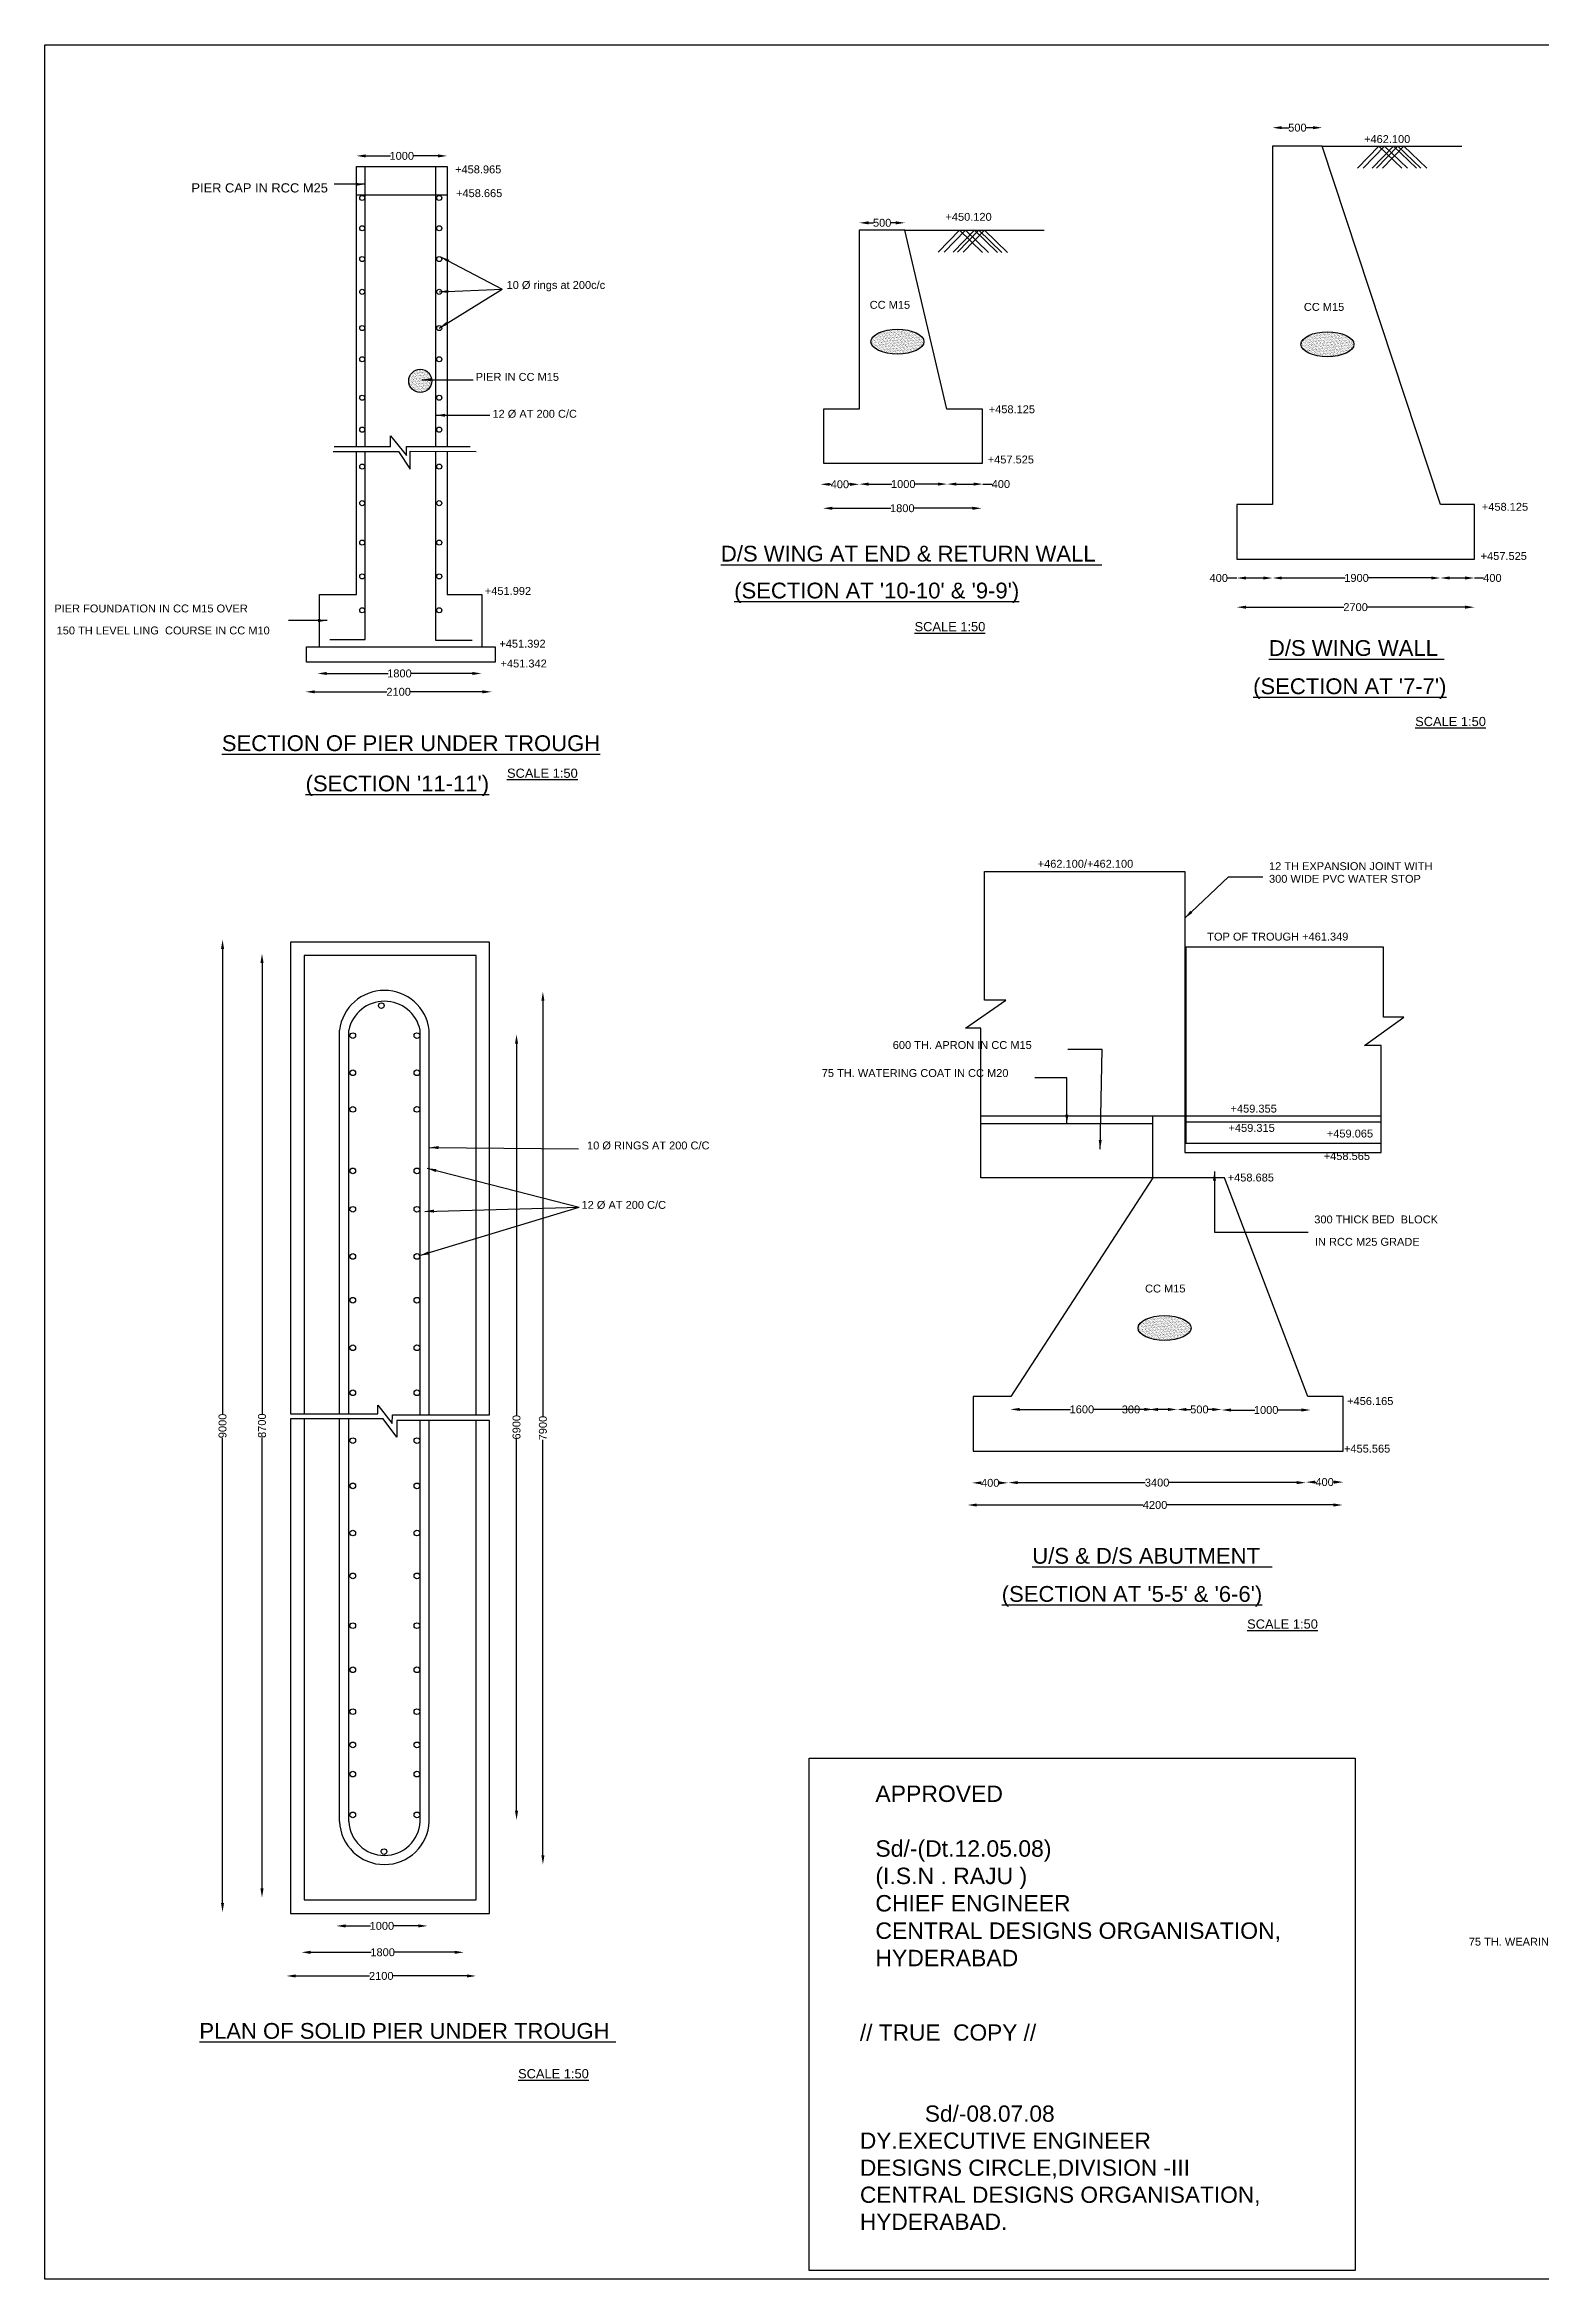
# Model space of a CAD drawing. Header units: millimetres. Extents: x 2557013 to 2676467, y 44333627 to 44418653.
# Drawn here: x 2557013 to 2613890, y 44333627 to 44418653 of the extents above; entities that cross this region are included whole.
import ezdxf

# ---------------------------------------------------------------- set-up
doc = ezdxf.new("R2010")
doc.units = ezdxf.units.MM
doc.header["$MEASUREMENT"] = 0
for name, color, linetype in [('DIMENSION', 7, 'Continuous'), ('DRAWING', 2, 'Continuous'), ('TEXT', 7, 'Continuous')]:
    doc.layers.add(name, color=color, linetype=linetype)
doc.styles.get("Standard").update_dxf_attribs({"font": 'arial.ttf', "height": 300})
doc.dimstyles.get("Standard").update_dxf_attribs({"dimtxt": 300, "dimasz": 350, "dimexe": 0.18, "dimexo": 0.0625, "dimgap": 0.09, "dimtad": 0, "dimdec": 0, "dimzin": 0, "dimdsep": 46, "dimtxsty": 'Standard', "dimcen": 0.09, "dimse1": 1, "dimse2": 1, "dimadec": 0, "dimazin": 0, "dimtfac": 1, "dimtdec": 0, "dimtofl": 0, "dimtmove": 0, "dimatfit": 3, "dimfxl": 1, "dimtolj": 1, "dimtzin": 0, "dimarcsym": 0})
pattern_1 = [(37.5, (0, 0), (-2.51973432, 77.07295076), [0, -60.8, 0, -68, 0, -65]), (7.5, (0, 0), (70.7910682, 112.8858426), [0, -32.8, 0, -54.8, 0, -21]), (327.5, (-49.2, 0), (124.56567447, 0.22636214), [0, -20, 0, -72, 0, -94]), (317.5, (-49.2, 0), (120.24506418, 35.1070226), [0, -10, 0, -47.2, 0, -54])]

# ---------------------------------------------------------------- blocks, each defined once
blk = doc.blocks.new('*D53')
at = {"layer": 'Defpoints', "color": 0, "transparency": 16777216}
for p in [(2572316, 44414421), (2568868, 44414022), (2572316, 44414022)]:
    blk.add_point(p, dxfattribs=at)
at = {"layer": 'TEXT', "color": 0, "lineweight": -2, "transparency": 16777216}
for p, q in [((2569218, 44414421), (2570158, 44414421)), ((2571966, 44414421), (2571025, 44414421))]:
    blk.add_line(p, q, dxfattribs=at)
at = {"layer": 'TEXT', "color": 0, "transparency": 16777216}
for points in [[(2569218, 44414479), (2569218, 44414363), (2568868, 44414421)], [(2571966, 44414479), (2571966, 44414363), (2572316, 44414421)]]:
    blk.add_solid(points, dxfattribs=at)
at = {"layer": 'TEXT', "color": 0, "transparency": 16777216, "insert": (2570592, 44414421), "char_height": 300, "attachment_point": 5}
blk.add_mtext('\\A1;1000', dxfattribs=at)
blk = doc.blocks.new('*D54')
at = {"layer": 'Defpoints', "color": 0, "transparency": 16777216}
for p in [(2567385, 44394753), (2573623, 44394753), (2573623, 44394728)]:
    blk.add_point(p, dxfattribs=at)
at = {"layer": 'TEXT', "color": 0, "lineweight": -2, "transparency": 16777216}
for p, q in [((2567735, 44394728), (2570070, 44394728)), ((2573273, 44394728), (2570937, 44394728))]:
    blk.add_line(p, q, dxfattribs=at)
at = {"layer": 'TEXT', "color": 0, "transparency": 16777216}
for points in [[(2567735, 44394786), (2567735, 44394670), (2567385, 44394728)], [(2573273, 44394786), (2573273, 44394670), (2573623, 44394728)]]:
    blk.add_solid(points, dxfattribs=at)
at = {"layer": 'TEXT', "color": 0, "transparency": 16777216, "insert": (2570504, 44394728), "char_height": 300, "attachment_point": 5}
blk.add_mtext('\\A1;1800', dxfattribs=at)
blk = doc.blocks.new('*D55')
at = {"layer": 'Defpoints', "color": 0, "transparency": 16777216}
for p in [(2566935, 44394030), (2566935, 44393943), (2574010, 44393943)]:
    blk.add_point(p, dxfattribs=at)
at = {"layer": 'TEXT', "color": 0, "lineweight": -2, "transparency": 16777216}
for p, q in [((2567285, 44394030), (2570023, 44394030)), ((2573660, 44394030), (2570923, 44394030))]:
    blk.add_line(p, q, dxfattribs=at)
at = {"layer": 'TEXT', "color": 0, "transparency": 16777216}
for points in [[(2567285, 44394088), (2567285, 44393972), (2566935, 44394030)], [(2573660, 44394088), (2573660, 44393972), (2574010, 44394030)]]:
    blk.add_solid(points, dxfattribs=at)
at = {"layer": 'TEXT', "color": 0, "transparency": 16777216, "insert": (2570473, 44394030), "char_height": 300, "attachment_point": 5}
blk.add_mtext('\\A1;2100', dxfattribs=at)
blk = doc.blocks.new('*D56')
at = {"layer": 'Defpoints', "color": 0, "transparency": 16777216}
for p in [(2586611, 44400936), (2592646, 44401014), (2592646, 44400936)]:
    blk.add_point(p, dxfattribs=at)
at = {"layer": 'TEXT', "color": 0, "lineweight": -2, "transparency": 16777216}
for p, q in [((2586961, 44401014), (2589195, 44401014)), ((2592296, 44401014), (2590062, 44401014))]:
    blk.add_line(p, q, dxfattribs=at)
at = {"layer": 'TEXT', "color": 0, "transparency": 16777216}
for points in [[(2586961, 44401073), (2586961, 44400956), (2586611, 44401014)], [(2592296, 44401073), (2592296, 44400956), (2592646, 44401014)]]:
    blk.add_solid(points, dxfattribs=at)
at = {"layer": 'TEXT', "color": 0, "transparency": 16777216, "insert": (2589628, 44401014), "char_height": 300, "attachment_point": 5}
blk.add_mtext('\\A1;1800', dxfattribs=at)
blk = doc.blocks.new('*D57')
at = {"layer": 'Defpoints', "color": 0, "transparency": 16777216}
for p in [(2586516, 44401934), (2586516, 44401925), (2587992, 44401934)]:
    blk.add_point(p, dxfattribs=at)
at = {"layer": 'TEXT', "color": 0, "lineweight": -2, "transparency": 16777216}
for p, q in [((2586866, 44401925), (2586917, 44401925)), ((2587642, 44401925), (2587591, 44401925))]:
    blk.add_line(p, q, dxfattribs=at)
at = {"layer": 'TEXT', "color": 0, "transparency": 16777216}
for points in [[(2586866, 44401983), (2586866, 44401867), (2586516, 44401925)], [(2587642, 44401983), (2587642, 44401867), (2587992, 44401925)]]:
    blk.add_solid(points, dxfattribs=at)
at = {"layer": 'TEXT', "color": 0, "transparency": 16777216, "insert": (2587254, 44401925), "char_height": 300, "attachment_point": 5}
blk.add_mtext('\\A1;400', dxfattribs=at)
blk = doc.blocks.new('*D58')
at = {"layer": 'Defpoints', "color": 0, "transparency": 16777216}
for p in [(2587992, 44401925), (2591334, 44401934), (2591334, 44401925)]:
    blk.add_point(p, dxfattribs=at)
at = {"layer": 'TEXT', "color": 0, "lineweight": -2, "transparency": 16777216}
for p, q in [((2588342, 44401934), (2589230, 44401934)), ((2590984, 44401934), (2590096, 44401934))]:
    blk.add_line(p, q, dxfattribs=at)
at = {"layer": 'TEXT', "color": 0, "transparency": 16777216}
for points in [[(2588342, 44401992), (2588342, 44401875), (2587992, 44401934)], [(2590984, 44401992), (2590984, 44401875), (2591334, 44401934)]]:
    blk.add_solid(points, dxfattribs=at)
at = {"layer": 'TEXT', "color": 0, "transparency": 16777216, "insert": (2589663, 44401934), "char_height": 300, "attachment_point": 5}
blk.add_mtext('\\A1;1000', dxfattribs=at)
blk = doc.blocks.new('*D59')
at = {"layer": 'Defpoints', "color": 0, "transparency": 16777216}
for p in [(2591334, 44401925), (2592689, 44401934), (2592689, 44401925)]:
    blk.add_point(p, dxfattribs=at)
at = {"layer": 'TEXT', "color": 0, "lineweight": -2, "transparency": 16777216}
for p, q in [((2591684, 44401934), (2592339, 44401934)), ((2592689, 44401934), (2593039, 44401934))]:
    blk.add_line(p, q, dxfattribs=at)
at = {"layer": 'TEXT', "color": 0, "transparency": 16777216}
for points in [[(2591684, 44401992), (2591684, 44401875), (2591334, 44401934)], [(2592339, 44401992), (2592339, 44401875), (2592689, 44401934)]]:
    blk.add_solid(points, dxfattribs=at)
at = {"layer": 'TEXT', "color": 0, "transparency": 16777216, "insert": (2593376, 44401934), "char_height": 300, "attachment_point": 5}
blk.add_mtext('\\A1;400', dxfattribs=at)
blk = doc.blocks.new('*D60')
at = {"layer": 'Defpoints', "color": 0, "transparency": 16777216}
for p in [(2587992, 44411875), (2587992, 44411592), (2589730, 44411592)]:
    blk.add_point(p, dxfattribs=at)
at = {"layer": 'TEXT', "color": 0, "lineweight": -2, "transparency": 16777216}
for p, q in [((2588342, 44411875), (2588530, 44411875)), ((2589380, 44411875), (2589192, 44411875))]:
    blk.add_line(p, q, dxfattribs=at)
at = {"layer": 'TEXT', "color": 0, "transparency": 16777216}
for points in [[(2588342, 44411933), (2588342, 44411817), (2587992, 44411875)], [(2589380, 44411933), (2589380, 44411817), (2589730, 44411875)]]:
    blk.add_solid(points, dxfattribs=at)
at = {"layer": 'TEXT', "color": 0, "transparency": 16777216, "insert": (2588861, 44411875), "char_height": 300, "attachment_point": 5}
blk.add_mtext('\\A1;500', dxfattribs=at)
blk = doc.blocks.new('*D61')
at = {"layer": 'Defpoints', "color": 0, "transparency": 16777216}
for p in [(2603710, 44415495), (2603710, 44414790), (2605598, 44414790)]:
    blk.add_point(p, dxfattribs=at)
at = {"layer": 'TEXT', "color": 0, "lineweight": -2, "transparency": 16777216}
for p, q in [((2604060, 44415495), (2604323, 44415495)), ((2605248, 44415495), (2604985, 44415495))]:
    blk.add_line(p, q, dxfattribs=at)
at = {"layer": 'TEXT', "color": 0, "transparency": 16777216}
for points in [[(2604060, 44415553), (2604060, 44415437), (2603710, 44415495)], [(2605248, 44415553), (2605248, 44415437), (2605598, 44415495)]]:
    blk.add_solid(points, dxfattribs=at)
at = {"layer": 'TEXT', "color": 0, "transparency": 16777216, "insert": (2604654, 44415495), "char_height": 300, "attachment_point": 5}
blk.add_mtext('\\A1;500', dxfattribs=at)
blk = doc.blocks.new('*D62')
at = {"layer": 'Defpoints', "color": 0, "transparency": 16777216}
for p in [(2602349, 44401164), (2603710, 44401164), (2602349, 44398360)]:
    blk.add_point(p, dxfattribs=at)
at = {"layer": 'TEXT', "color": 0, "lineweight": -2, "transparency": 16777216}
for p, q in [((2602349, 44398360), (2601999, 44398360)), ((2603360, 44398360), (2602699, 44398360))]:
    blk.add_line(p, q, dxfattribs=at)
at = {"layer": 'TEXT', "color": 0, "transparency": 16777216}
for points in [[(2602699, 44398418), (2602699, 44398302), (2602349, 44398360)], [(2603360, 44398418), (2603360, 44398302), (2603710, 44398360)]]:
    blk.add_solid(points, dxfattribs=at)
at = {"layer": 'TEXT', "color": 0, "transparency": 16777216, "insert": (2601662, 44398360), "char_height": 300, "attachment_point": 5}
blk.add_mtext('\\A1;400', dxfattribs=at)
blk = doc.blocks.new('*D63')
at = {"layer": 'Defpoints', "color": 0, "transparency": 16777216}
for p in [(2603710, 44401164), (2610094, 44401164), (2610094, 44398361)]:
    blk.add_point(p, dxfattribs=at)
at = {"layer": 'TEXT', "color": 0, "lineweight": -2, "transparency": 16777216}
for p, q in [((2604060, 44398361), (2606469, 44398361)), ((2609744, 44398361), (2607335, 44398361))]:
    blk.add_line(p, q, dxfattribs=at)
at = {"layer": 'TEXT', "color": 0, "transparency": 16777216}
for points in [[(2604060, 44398419), (2604060, 44398303), (2603710, 44398361)], [(2609744, 44398419), (2609744, 44398303), (2610094, 44398361)]]:
    blk.add_solid(points, dxfattribs=at)
at = {"layer": 'TEXT', "color": 0, "transparency": 16777216, "insert": (2606902, 44398361), "char_height": 300, "attachment_point": 5}
blk.add_mtext('\\A1;1900', dxfattribs=at)
blk = doc.blocks.new('*D64')
at = {"layer": 'Defpoints', "color": 0, "transparency": 16777216}
for p in [(2610094, 44401164), (2611383, 44401164), (2611383, 44398361)]:
    blk.add_point(p, dxfattribs=at)
at = {"layer": 'TEXT', "color": 0, "lineweight": -2, "transparency": 16777216}
for p, q in [((2610444, 44398361), (2611033, 44398361)), ((2611383, 44398361), (2611733, 44398361))]:
    blk.add_line(p, q, dxfattribs=at)
at = {"layer": 'TEXT', "color": 0, "transparency": 16777216}
for points in [[(2610444, 44398419), (2610444, 44398303), (2610094, 44398361)], [(2611033, 44398419), (2611033, 44398303), (2611383, 44398361)]]:
    blk.add_solid(points, dxfattribs=at)
at = {"layer": 'TEXT', "color": 0, "transparency": 16777216, "insert": (2612070, 44398361), "char_height": 300, "attachment_point": 5}
blk.add_mtext('\\A1;400', dxfattribs=at)
blk = doc.blocks.new('*D65')
at = {"layer": 'Defpoints', "color": 0, "transparency": 16777216}
for p in [(2602349, 44399072), (2611383, 44399072), (2611383, 44397250)]:
    blk.add_point(p, dxfattribs=at)
at = {"layer": 'TEXT', "color": 0, "lineweight": -2, "transparency": 16777216}
for p, q in [((2602699, 44397250), (2606416, 44397250)), ((2611033, 44397250), (2607316, 44397250))]:
    blk.add_line(p, q, dxfattribs=at)
at = {"layer": 'TEXT', "color": 0, "transparency": 16777216}
for points in [[(2602699, 44397309), (2602699, 44397192), (2602349, 44397250)], [(2611033, 44397309), (2611033, 44397192), (2611383, 44397250)]]:
    blk.add_solid(points, dxfattribs=at)
at = {"layer": 'TEXT', "color": 0, "transparency": 16777216, "insert": (2606866, 44397250), "char_height": 300, "attachment_point": 5}
blk.add_mtext('\\A1;2700', dxfattribs=at)
blk = doc.blocks.new('*D81')
at = {"layer": 'Defpoints', "color": 0, "transparency": 16777216}
for p in [(2601772, 44366703), (2601772, 44366703), (2605158, 44366703)]:
    blk.add_point(p, dxfattribs=at)
at = {"layer": 'TEXT', "color": 0, "lineweight": -2, "transparency": 16777216}
for p, q in [((2602122, 44366703), (2603032, 44366703)), ((2604808, 44366703), (2603899, 44366703))]:
    blk.add_line(p, q, dxfattribs=at)
at = {"layer": 'TEXT', "color": 0, "transparency": 16777216}
for points in [[(2602122, 44366762), (2602122, 44366645), (2601772, 44366703)], [(2604808, 44366762), (2604808, 44366645), (2605158, 44366703)]]:
    blk.add_solid(points, dxfattribs=at)
at = {"layer": 'TEXT', "color": 0, "transparency": 16777216, "insert": (2603465, 44366703), "char_height": 300, "attachment_point": 5}
blk.add_mtext('\\A1;1000', dxfattribs=at)
blk = doc.blocks.new('*D82')
at = {"layer": 'Defpoints', "color": 0, "transparency": 16777216}
for p in [(2600079, 44366723), (2600079, 44366703), (2601772, 44366703)]:
    blk.add_point(p, dxfattribs=at)
at = {"layer": 'TEXT', "color": 0, "lineweight": -2, "transparency": 16777216}
for p, q in [((2600429, 44366723), (2600595, 44366723)), ((2601422, 44366723), (2601257, 44366723))]:
    blk.add_line(p, q, dxfattribs=at)
at = {"layer": 'TEXT', "color": 0, "transparency": 16777216}
for points in [[(2600429, 44366782), (2600429, 44366665), (2600079, 44366723)], [(2601422, 44366782), (2601422, 44366665), (2601772, 44366723)]]:
    blk.add_solid(points, dxfattribs=at)
at = {"layer": 'TEXT', "color": 0, "transparency": 16777216, "insert": (2600926, 44366723), "char_height": 300, "attachment_point": 5}
blk.add_mtext('\\A1;500', dxfattribs=at)
blk = doc.blocks.new('*D83')
at = {"layer": 'Defpoints', "color": 0, "transparency": 16777216}
for p in [(2599004, 44366723), (2599004, 44366723), (2600079, 44366723)]:
    blk.add_point(p, dxfattribs=at)
at = {"layer": 'TEXT', "color": 0, "lineweight": -2, "transparency": 16777216}
for p, q in [((2599004, 44366723), (2598654, 44366723)), ((2599729, 44366723), (2599354, 44366723))]:
    blk.add_line(p, q, dxfattribs=at)
at = {"layer": 'TEXT', "color": 0, "transparency": 16777216}
for points in [[(2599354, 44366782), (2599354, 44366665), (2599004, 44366723)], [(2599729, 44366782), (2599729, 44366665), (2600079, 44366723)]]:
    blk.add_solid(points, dxfattribs=at)
at = {"layer": 'TEXT', "color": 0, "transparency": 16777216, "insert": (2598323, 44366723), "char_height": 300, "attachment_point": 5}
blk.add_mtext('\\A1;300', dxfattribs=at)
blk = doc.blocks.new('*D84')
at = {"layer": 'Defpoints', "color": 0, "transparency": 16777216}
for p in [(2593736, 44366752), (2593736, 44366726), (2599179, 44366752)]:
    blk.add_point(p, dxfattribs=at)
at = {"layer": 'TEXT', "color": 0, "lineweight": -2, "transparency": 16777216}
for p, q in [((2594086, 44366726), (2596024, 44366726)), ((2598829, 44366726), (2596891, 44366726))]:
    blk.add_line(p, q, dxfattribs=at)
at = {"layer": 'TEXT', "color": 0, "transparency": 16777216}
for points in [[(2594086, 44366784), (2594086, 44366668), (2593736, 44366726)], [(2598829, 44366784), (2598829, 44366668), (2599179, 44366726)]]:
    blk.add_solid(points, dxfattribs=at)
at = {"layer": 'TEXT', "color": 0, "transparency": 16777216, "insert": (2596457, 44366726), "char_height": 300, "attachment_point": 5}
blk.add_mtext('\\A1;1600', dxfattribs=at)
blk = doc.blocks.new('*D85')
at = {"layer": 'Defpoints', "color": 0, "transparency": 16777216}
for p in [(2592284, 44363954), (2592284, 44363931), (2593659, 44363954)]:
    blk.add_point(p, dxfattribs=at)
at = {"layer": 'TEXT', "color": 0, "lineweight": -2, "transparency": 16777216}
for p, q in [((2592634, 44363931), (2592635, 44363931)), ((2593309, 44363931), (2593309, 44363931))]:
    blk.add_line(p, q, dxfattribs=at)
at = {"layer": 'TEXT', "color": 0, "transparency": 16777216}
for points in [[(2592634, 44363989), (2592634, 44363873), (2592284, 44363931)], [(2593309, 44363989), (2593309, 44363873), (2593659, 44363931)]]:
    blk.add_solid(points, dxfattribs=at)
at = {"layer": 'TEXT', "color": 0, "transparency": 16777216, "insert": (2592972, 44363931), "char_height": 300, "attachment_point": 5}
blk.add_mtext('\\A1;400', dxfattribs=at)
blk = doc.blocks.new('*D86')
at = {"layer": 'Defpoints', "color": 0, "transparency": 16777216}
for p in [(2593659, 44363931), (2604977, 44363940), (2604977, 44363931)]:
    blk.add_point(p, dxfattribs=at)
at = {"layer": 'TEXT', "color": 0, "lineweight": -2, "transparency": 16777216}
for p, q in [((2594009, 44363940), (2598870, 44363940)), ((2604627, 44363940), (2599765, 44363940))]:
    blk.add_line(p, q, dxfattribs=at)
at = {"layer": 'TEXT', "color": 0, "transparency": 16777216}
for points in [[(2594009, 44363999), (2594009, 44363882), (2593659, 44363940)], [(2604627, 44363999), (2604627, 44363882), (2604977, 44363940)]]:
    blk.add_solid(points, dxfattribs=at)
at = {"layer": 'TEXT', "color": 0, "transparency": 16777216, "insert": (2599318, 44363940), "char_height": 300, "attachment_point": 5}
blk.add_mtext('\\A1;3400', dxfattribs=at)
blk = doc.blocks.new('*D87')
at = {"layer": 'Defpoints', "color": 0, "transparency": 16777216}
for p in [(2604977, 44363940), (2606398, 44363960), (2606398, 44363940)]:
    blk.add_point(p, dxfattribs=at)
at = {"layer": 'TEXT', "color": 0, "lineweight": -2, "transparency": 16777216}
for p, q in [((2605327, 44363960), (2605350, 44363960)), ((2606048, 44363960), (2606024, 44363960))]:
    blk.add_line(p, q, dxfattribs=at)
at = {"layer": 'TEXT', "color": 0, "transparency": 16777216}
for points in [[(2605327, 44364018), (2605327, 44363902), (2604977, 44363960)], [(2606048, 44364018), (2606048, 44363902), (2606398, 44363960)]]:
    blk.add_solid(points, dxfattribs=at)
at = {"layer": 'TEXT', "color": 0, "transparency": 16777216, "insert": (2605687, 44363960), "char_height": 300, "attachment_point": 5}
blk.add_mtext('\\A1;400', dxfattribs=at)
blk = doc.blocks.new('*D88')
at = {"layer": 'Defpoints', "color": 0, "transparency": 16777216}
for p in [(2592109, 44363010), (2606370, 44363089), (2606370, 44363010)]:
    blk.add_point(p, dxfattribs=at)
at = {"layer": 'TEXT', "color": 0, "lineweight": -2, "transparency": 16777216}
for p, q in [((2592459, 44363089), (2598786, 44363089)), ((2606020, 44363089), (2599693, 44363089))]:
    blk.add_line(p, q, dxfattribs=at)
at = {"layer": 'TEXT', "color": 0, "transparency": 16777216}
for points in [[(2592459, 44363147), (2592459, 44363030), (2592109, 44363089)], [(2606020, 44363147), (2606020, 44363030), (2606370, 44363089)]]:
    blk.add_solid(points, dxfattribs=at)
at = {"layer": 'TEXT', "color": 0, "transparency": 16777216, "insert": (2599240, 44363089), "char_height": 300, "attachment_point": 5}
blk.add_mtext('\\A1;4200', dxfattribs=at)
blk = doc.blocks.new('*D96')
at = {"layer": 'Defpoints', "color": 0, "transparency": 16777216}
for p in [(2568103, 44347073), (2568103, 44346980), (2571568, 44346980)]:
    blk.add_point(p, dxfattribs=at)
at = {"layer": 'TEXT', "color": 0, "lineweight": -2, "transparency": 16777216}
for p, q in [((2568453, 44347073), (2569402, 44347073)), ((2571218, 44347073), (2570269, 44347073))]:
    blk.add_line(p, q, dxfattribs=at)
at = {"layer": 'TEXT', "color": 0, "transparency": 16777216}
for points in [[(2568453, 44347131), (2568453, 44347014), (2568103, 44347073)], [(2571218, 44347131), (2571218, 44347014), (2571568, 44347073)]]:
    blk.add_solid(points, dxfattribs=at)
at = {"layer": 'TEXT', "color": 0, "transparency": 16777216, "insert": (2569835, 44347073), "char_height": 300, "attachment_point": 5}
blk.add_mtext('\\A1;1000', dxfattribs=at)
blk = doc.blocks.new('*D97')
at = {"layer": 'Defpoints', "color": 0, "transparency": 16777216}
for p in [(2566774, 44346069), (2566774, 44346022), (2572954, 44346022)]:
    blk.add_point(p, dxfattribs=at)
at = {"layer": 'TEXT', "color": 0, "lineweight": -2, "transparency": 16777216}
for p, q in [((2567124, 44346069), (2569431, 44346069)), ((2572604, 44346069), (2570298, 44346069))]:
    blk.add_line(p, q, dxfattribs=at)
at = {"layer": 'TEXT', "color": 0, "transparency": 16777216}
for points in [[(2567124, 44346127), (2567124, 44346010), (2566774, 44346069)], [(2572604, 44346127), (2572604, 44346010), (2572954, 44346069)]]:
    blk.add_solid(points, dxfattribs=at)
at = {"layer": 'TEXT', "color": 0, "transparency": 16777216, "insert": (2569864, 44346069), "char_height": 300, "attachment_point": 5}
blk.add_mtext('\\A1;1800', dxfattribs=at)
blk = doc.blocks.new('*D98')
at = {"layer": 'Defpoints', "color": 0, "transparency": 16777216}
for p in [(2566208, 44345169), (2566208, 44345088), (2573417, 44345088)]:
    blk.add_point(p, dxfattribs=at)
at = {"layer": 'TEXT', "color": 0, "lineweight": -2, "transparency": 16777216}
for p, q in [((2566558, 44345169), (2569362, 44345169)), ((2573067, 44345169), (2570262, 44345169))]:
    blk.add_line(p, q, dxfattribs=at)
at = {"layer": 'TEXT', "color": 0, "transparency": 16777216}
for points in [[(2566558, 44345227), (2566558, 44345110), (2566208, 44345169)], [(2573067, 44345227), (2573067, 44345110), (2573417, 44345169)]]:
    blk.add_solid(points, dxfattribs=at)
at = {"layer": 'TEXT', "color": 0, "transparency": 16777216, "insert": (2569812, 44345169), "char_height": 300, "attachment_point": 5}
blk.add_mtext('\\A1;2100', dxfattribs=at)
blk = doc.blocks.new('*D99')
at = {"layer": 'Defpoints', "color": 0, "transparency": 16777216}
for p in [(2565277, 44384066), (2565622, 44384066), (2565075, 44348148)]:
    blk.add_point(p, dxfattribs=at)
at = {"layer": 'TEXT', "color": 0, "lineweight": -2, "transparency": 16777216}
for p, q in [((2565277, 44383716), (2565277, 44366554)), ((2565277, 44348498), (2565277, 44365659))]:
    blk.add_line(p, q, dxfattribs=at)
at = {"layer": 'TEXT', "color": 0, "transparency": 16777216}
for points in [[(2565218, 44383716), (2565335, 44383716), (2565277, 44384066)], [(2565218, 44348498), (2565335, 44348498), (2565277, 44348148)]]:
    blk.add_solid(points, dxfattribs=at)
at = {"layer": 'TEXT', "color": 0, "transparency": 16777216, "insert": (2565277, 44366107), "char_height": 300, "attachment_point": 5, "rotation": 90}
blk.add_mtext('\\A1;8700', dxfattribs=at)
blk = doc.blocks.new('*D100')
at = {"layer": 'Defpoints', "color": 0, "transparency": 16777216}
for p in [(2563776, 44384597), (2564193, 44384597), (2563615, 44347598)]:
    blk.add_point(p, dxfattribs=at)
at = {"layer": 'TEXT', "color": 0, "lineweight": -2, "transparency": 16777216}
for p, q in [((2563776, 44384247), (2563776, 44366545)), ((2563776, 44347948), (2563776, 44365650))]:
    blk.add_line(p, q, dxfattribs=at)
at = {"layer": 'TEXT', "color": 0, "transparency": 16777216}
for points in [[(2563717, 44384247), (2563834, 44384247), (2563776, 44384597)], [(2563717, 44347948), (2563834, 44347948), (2563776, 44347598)]]:
    blk.add_solid(points, dxfattribs=at)
at = {"layer": 'TEXT', "color": 0, "transparency": 16777216, "insert": (2563776, 44366098), "char_height": 300, "attachment_point": 5, "rotation": 90}
blk.add_mtext('\\A1;9000', dxfattribs=at)
blk = doc.blocks.new('*D101')
at = {"layer": 'Defpoints', "color": 0, "transparency": 16777216}
for p in [(2575158, 44380991), (2574743, 44351105), (2574957, 44351105)]:
    blk.add_point(p, dxfattribs=at)
at = {"layer": 'TEXT', "color": 0, "lineweight": -2, "transparency": 16777216}
for p, q in [((2574957, 44380641), (2574957, 44366496)), ((2574957, 44351455), (2574957, 44365600))]:
    blk.add_line(p, q, dxfattribs=at)
at = {"layer": 'TEXT', "color": 0, "transparency": 16777216}
for points in [[(2574898, 44380641), (2575015, 44380641), (2574957, 44380991)], [(2574898, 44351455), (2575015, 44351455), (2574957, 44351105)]]:
    blk.add_solid(points, dxfattribs=at)
at = {"layer": 'TEXT', "color": 0, "transparency": 16777216, "insert": (2574957, 44366048), "char_height": 300, "attachment_point": 5, "rotation": 90}
blk.add_mtext('\\A1;6900', dxfattribs=at)
blk = doc.blocks.new('*D102')
at = {"layer": 'Defpoints', "color": 0, "transparency": 16777216}
for p in [(2575959, 44382623), (2576199, 44382623), (2575764, 44349408)]:
    blk.add_point(p, dxfattribs=at)
at = {"layer": 'TEXT', "color": 0, "lineweight": -2, "transparency": 16777216}
for p, q in [((2575959, 44382273), (2575959, 44366462)), ((2575959, 44349758), (2575959, 44365569))]:
    blk.add_line(p, q, dxfattribs=at)
at = {"layer": 'TEXT', "color": 0, "transparency": 16777216}
for points in [[(2575901, 44382273), (2576017, 44382273), (2575959, 44382623)], [(2575901, 44349758), (2576017, 44349758), (2575959, 44349408)]]:
    blk.add_solid(points, dxfattribs=at)
at = {"layer": 'TEXT', "color": 0, "transparency": 16777216, "insert": (2575959, 44366015), "char_height": 300, "attachment_point": 5, "rotation": 90}
blk.add_mtext('\\A1;7900', dxfattribs=at)

msp = doc.modelspace()

# ---------------------------------------------------------------- hatches: boundary and pattern name
at = {"layer": 'DRAWING'}
h = msp.add_hatch(dxfattribs=at)
h.set_pattern_fill('AR-SAND', color=0, scale=40, style=0)
h.set_pattern_definition(pattern_1)
edge = h.paths.add_edge_path()
edge.add_ellipse((2589440.6, 44407353.2), major_axis=(-1008.1, 0), ratio=0.4683544, start_angle=0, end_angle=360)
h = msp.add_hatch(dxfattribs=at)
h.set_pattern_fill('AR-SAND', color=0, scale=40, style=0)
h.set_pattern_definition([(37.5, (16354.553, -99.275), (-2.51973432, 77.07295076), [0, -60.8, 0, -68, 0, -65]), (7.5, (16354.55, -99.27), (70.7910682, 112.8858426), [0, -32.8, 0, -54.8, 0, -21]), (327.5, (16305.353, -99.275), (124.56567447, 0.22636214), [0, -20, 0, -72, 0, -94]), (317.5, (16305.35, -99.27), (120.24506418, 35.1070226), [0, -10, 0, -47.2, 0, -54])])
edge = h.paths.add_edge_path()
edge.add_ellipse((2605795.1, 44407253.9), major_axis=(-1008.1, 0), ratio=0.4683544, start_angle=0, end_angle=360)
h = msp.add_hatch(dxfattribs=at)
h.set_pattern_fill('AR-SAND', color=0, scale=40, style=0)
h.set_pattern_definition(pattern_1)
edge = h.paths.add_edge_path()
edge.add_arc((2571294.4, 44405862.2), 440, 0, 360)
h = msp.add_hatch(dxfattribs=at)
h.set_pattern_fill('AR-SAND', color=0, scale=40, style=0)
h.set_pattern_definition([(37.5, (10161.57, -37529.744), (-2.51973432, 77.07295076), [0, -60.8, 0, -68, 0, -65]), (7.5, (10161.57, -37529.74), (70.7910682, 112.8858426), [0, -32.8, 0, -54.8, 0, -21]), (327.5, (10112.37, -37529.744), (124.56567447, 0.22636214), [0, -20, 0, -72, 0, -94]), (317.5, (10112.37, -37529.74), (120.24506418, 35.1070226), [0, -10, 0, -47.2, 0, -54])])
edge = h.paths.add_edge_path()
edge.add_ellipse((2599602.2, 44369823.4), major_axis=(-1008.1, 0), ratio=0.4683544, start_angle=0, end_angle=360)

# ---------------------------------------------------------------- linework, layer by layer
at = {"layer": 'DRAWING', "color": 0}
for points in [[(2603710.4, 44401163.6), (2602349.5, 44401163.6), (2602349.5, 44399072.3), (2611383.1, 44399072.3), (2611383.1, 44401163.6), (2610093.7, 44401163.6), (2605598.5, 44414789.6), (2603710.4, 44414789.6), (2603710.4, 44401163.6)], [(2605598.5, 44414789.6), (2610910.2, 44414789.6)], [(2606934.3, 44413956.9), (2607745.3, 44414789.6), (2608619.3, 44413949.9)], [(2607158.1, 44413956.9), (2607969.1, 44414789.6), (2608843, 44413949.9)], [(2607502.1, 44413956.9), (2608313.1, 44414789.6), (2609187, 44413949.9)], [(2607661.4, 44413956.9), (2608472.4, 44414789.6), (2609346.4, 44413949.9)], [(2607885.2, 44413956.9), (2608696.2, 44414789.6), (2609570.1, 44413949.9)], [(2568867.6, 44403361.9), (2568867.6, 44414022.5), (2572315.8, 44414022.5), (2572315.8, 44403361.9)], [(2569197.9, 44403361.9), (2569197.9, 44414022.5)], [(2571890.2, 44403361.9), (2571890.2, 44414022.5)], [(2568867.6, 44412941.9), (2572315.8, 44412941.9)], [(2587992, 44404783), (2586631.9, 44404783), (2586631.9, 44402725.7), (2592682.6, 44402725.7), (2592682.6, 44404783), (2591322.4, 44404783), (2589729.9, 44411591.8), (2587992, 44411591.8), (2587992, 44404783)], [(2589729.9, 44411591.8), (2595018.7, 44411591.8)], [(2590995.5, 44410759.1), (2591806.5, 44411591.8), (2592680.4, 44410752.1)], [(2591219.3, 44410759.1), (2592030.3, 44411591.8), (2592904.2, 44410752.1)], [(2591563.3, 44410759.1), (2592374.3, 44411591.8), (2593248.2, 44410752.1)], [(2591722.6, 44410759.1), (2592533.6, 44411591.8), (2593407.6, 44410752.1)], [(2591946.4, 44410759.1), (2592757.4, 44411591.8), (2593631.3, 44410752.1)], [(2568016.6, 44403361.9), (2570157.5, 44403361.9), (2570157.5, 44403770.4), (2570770.9, 44403021.4), (2570770.9, 44403361.9), (2573194, 44403361.9)], [(2567465.1, 44395744.8), (2567465.1, 44397733.2), (2568867.6, 44397733.2), (2568867.6, 44403169.8)], [(2567860.2, 44396021.8), (2569197.9, 44396021.8), (2569197.9, 44403169.8)], [(2567986, 44403169.8), (2570461.8, 44403169.8), (2570910.8, 44402503.4), (2570910.8, 44403189.1), (2573418.7, 44403176.2)], [(2573264.6, 44395979.2), (2571890.2, 44395979.2), (2571890.2, 44403184.1)], [(2572315.8, 44403181.9), (2572315.8, 44397733.2), (2573637.5, 44397733.2), (2573637.5, 44395744.8)], [(2599153.2, 44375533.8), (2592618.6, 44375533.8), (2592618.6, 44381233.9), (2592029.3, 44381233.9), (2593562.9, 44382299.7), (2592751.6, 44382299.7), (2592751.6, 44387189.9), (2600367, 44387189.9), (2600367, 44376503), (2607842.2, 44376503), (2607842.2, 44380567.9), (2607206.2, 44380567.9), (2608698, 44381648), (2607924.9, 44381648), (2607924.9, 44384312.1), (2600367, 44384312.1)], [(2573928.7, 44366521.5), (2573928.7, 44384507.1), (2566366.3, 44384507.1), (2566366.3, 44366562.9)], [(2573416.1, 44366521.5), (2573416.1, 44383994.5), (2566878.9, 44383994.5), (2566878.9, 44366562.9)], [(2600413.5, 44384312.1), (2600413.5, 44376853.8), (2607842.2, 44376853.8)], [(2568222.9, 44366562.9), (2568222.9, 44381154.8)], [(2568573.8, 44366562.9), (2568573.8, 44381154.8)], [(2571292.3, 44366521.5), (2571292.3, 44381154.8)], [(2571639, 44366521.5), (2571639, 44381154.8)], [(2592618.6, 44377899.1), (2607842.2, 44377899.1)], [(2599153.2, 44375533.8), (2599153.2, 44377899.1)], [(2599153.2, 44377591.2), (2592618.6, 44377591.2)], [(2600413.5, 44377669.6), (2607842.2, 44377669.6)], [(2593748.9, 44367221.3), (2592327.4, 44367221.3), (2592327.4, 44365134.7), (2606395.6, 44365134.7), (2606395.6, 44367221.3), (2605056.1, 44367221.3), (2601874.8, 44375533.8), (2599153.2, 44375533.8), (2593748.9, 44367221.3)], [(2566366.3, 44366562.9), (2569679.1, 44366562.9), (2569679.1, 44366884.6), (2570224.5, 44366191.6), (2570245.1, 44366521.5), (2573928.7, 44366521.5)], [(2566366.3, 44366362.7), (2566366.3, 44347546.6), (2573928.7, 44347546.6), (2573928.7, 44366300.3)], [(2573928.7, 44366300.3), (2570399, 44366300.3), (2570399, 44365671), (2569878.4, 44366362.7), (2566366.3, 44366362.7)], [(2566878.9, 44366362.7), (2566878.9, 44348059.2), (2573416.1, 44348059.2), (2573416.1, 44366300.3)], [(2568222.9, 44351046.2), (2568222.9, 44366362.7)], [(2568573.8, 44351046.2), (2568573.8, 44366362.7)], [(2571292.3, 44351046.2), (2571292.3, 44366300.3)], [(2571639, 44351046.2), (2571639, 44366300.3)]]:
    msp.add_lwpolyline(points, dxfattribs=at)
msp.add_lwpolyline([(2566969.7, 44395744.8), (2574139.7, 44395744.8), (2574139.7, 44395160.6), (2566969.7, 44395160.6)], close=True, dxfattribs=at)
for centre, radius in [((2569090, 44412821.2), 96.4), ((2572016, 44412821.2), 96.4), ((2569090, 44411669.5), 96.4), ((2572016, 44411669.5), 96.4), ((2569090, 44410497.2), 96.4), ((2572016, 44410497.2), 96.4), ((2569090, 44409248.8), 96.4), ((2572016, 44409248.8), 96.4), ((2569090, 44407869), 96.4), ((2572016, 44407869), 96.4), ((2569090, 44406681.6), 96.4), ((2572016, 44406681.6), 96.4), ((2571294.4, 44405862.2), 440), ((2569090, 44405218.7), 96.4), ((2572016, 44405218.7), 96.4), ((2569090, 44404004.9), 96.4), ((2572016, 44404004.9), 96.4), ((2569090, 44402598.2), 96.4), ((2572016, 44402598.2), 96.4), ((2569090, 44401208), 96.4), ((2572016, 44401208), 96.4), ((2569090, 44399709.7), 96.4), ((2572016, 44399709.7), 96.4), ((2569090, 44398423.2), 96.4), ((2572016, 44398423.2), 96.4), ((2569090, 44397133.1), 96.4), ((2572016, 44397133.1), 96.4), ((2569815.8, 44382088.7), 108), ((2568730.3, 44380947.5), 108), ((2571167.6, 44380947.5), 108), ((2568730.3, 44379534), 108), ((2571167.6, 44379534), 108), ((2568730.3, 44378143.1), 108), ((2571167.6, 44378143.1), 108), ((2568730.3, 44375803.3), 108), ((2571167.6, 44375803.3), 108), ((2568730.3, 44374339.5), 108), ((2571167.6, 44374339.5), 108), ((2568730.3, 44372545.7), 108), ((2571167.6, 44372545.7), 108), ((2568730.3, 44370881.8), 108), ((2571167.6, 44370881.8), 108), ((2568730.3, 44369072.8), 108), ((2571167.6, 44369072.8), 108), ((2568730.3, 44367358.4), 108), ((2571167.6, 44367358.4), 108), ((2568730.3, 44365538.4), 108), ((2571167.6, 44365538.4), 108), ((2568730.3, 44363817.4), 108), ((2571167.6, 44363817.4), 108), ((2568730.3, 44362021.8), 108), ((2571167.6, 44362021.8), 108), ((2568730.3, 44360390.8), 108), ((2571167.6, 44360390.8), 108), ((2568730.3, 44358497.7), 108), ((2571167.6, 44358497.7), 108), ((2568730.3, 44356817.7), 108), ((2571167.6, 44356817.7), 108), ((2568730.3, 44355225.2), 108), ((2571167.6, 44355225.2), 108), ((2568730.3, 44353960.7), 108), ((2571167.6, 44353960.7), 108), ((2568730.3, 44352847.6), 108), ((2571167.6, 44352847.6), 108), ((2568730.3, 44351295.7), 108), ((2571167.6, 44351295.7), 108), ((2569917.1, 44349899.1), 108)]:
    msp.add_circle(centre, radius, dxfattribs=at)
for centre, radius, start, end in [((2569930.9, 44380949.1), 1720.4, 6.868418, 173.131582), ((2569933, 44380866.6), 1389.5, 11.969688, 168.030312), ((2569930.9, 44351117.7), 1709.5, 182.399243, 357.600757), ((2569933, 44351113.3), 1360.9, 182.828541, 357.171459)]:
    msp.add_arc(centre, radius, start, end, dxfattribs=at)
for centre in [(2589440.6, 44407353.2), (2605795.1, 44407253.9), (2599602.2, 44369823.4)]:
    msp.add_ellipse(centre, major_axis=(-1008.1, 0), ratio=0.4683544, dxfattribs=at)
at = {"layer": 'TEXT', "color": 0}
for points in [[(2676290.7, 44333626.7), (2557012.9, 44333626.7), (2557012.9, 44418653), (2676290.7, 44418653)], [(2586084.3, 44353451.4), (2606855, 44353451.4), (2606855, 44333958.3), (2586084.3, 44333958.3)]]:
    msp.add_lwpolyline(points, close=True, dxfattribs=at)

# ---------------------------------------------------------------- texts
at = {"layer": 'DIMENSION', "color": 0}
msp.add_text('SCALE 1:50', height=350, dxfattribs=at).set_placement((2574593.7, 44390758.3))
at = {"layer": 'TEXT', "color": 0}
for s, height, p in [('+462.100', 300, (2607186.7, 44414911.2)), ('+458.965', 300, (2572618.7, 44413758.7)), ('PIER CAP IN RCC M25', 350, (2562592.8, 44413030.1)), ('+458.665', 300, (2572655.4, 44412853.7)), ('+450.120', 300, (2591267.9, 44411953)), ('10 Ø rings at 200c/c', 300, (2574578, 44409360.2)), ('CC M15', 300, (2588387.4, 44408604.4)), ('CC M15', 300, (2604898.7, 44408526)), ('PIER IN CC M15', 300, (2573404.9, 44405863)), ('12 Ø AT 200 C/C', 300, (2574040.2, 44404458.6)), ('+458.125', 300, (2592914.6, 44404630.8)), ('+457.525', 300, (2592875.2, 44402720.2)), ('+458.125', 300, (2611668.8, 44400919.9)), ('%%UD/S WING AT END & RETURN WALL ', 600, (2582728.5, 44398987.8)), ('+457.525', 300, (2611621.1, 44399047.1)), ('+451.992', 300, (2573750.8, 44397719.5)), ("%%U(SECTION AT '10-10' & '9-9')", 600, (2583234.3, 44397584.4)), ('PIER FOUNDATION IN CC M15 OVER ', 300, (2557378.2, 44397050.8)), ('150 TH LEVEL LING  COURSE IN CC M10', 300, (2557465.4, 44396214.4)), ('%%USCALE 1:50', 350, (2590094.2, 44396335.6)), ('+451.392', 300, (2574302.3, 44395711.2)), ('%%UD/S WING WALL ', 600, (2603571.1, 44395396.6)), ('+451.342', 300, (2574347.4, 44394957.1)), ("%%U(SECTION AT '7-7')", 600, (2602969.8, 44393943.2)), ('%%USECTION OF PIER UNDER TROUGH', 600, (2563748.7, 44391776.1)), ('%%USCALE 1:50', 350, (2609132.4, 44392725.9)), ("%%U(SECTION '11-11')", 600, (2566933.4, 44390242.6)), ('%%USCALE 1:50', 350, (2574593.7, 44390758.3)), ('+462.100/+462.100', 300, (2594775.6, 44387336.5)), ('12 TH EXPANSION JOINT WITH ', 300, (2603574.2, 44387246.2)), ('300 WIDE PVC WATER STOP', 300, (2603574.2, 44386764.3)), ('TOP OF TROUGH +461.349', 300, (2601223.6, 44384566)), ('600 TH. APRON IN CC M15', 300, (2589264.4, 44380441.1)), ('75 TH. WATERING COAT IN CC M20 ', 300, (2586563.7, 44379374.2)), ('+459.355', 300, (2602110.5, 44378020.9)), ('+459.315', 300, (2602032.7, 44377287.6)), ('+459.065', 300, (2605772.5, 44377071.9)), ('10 Ø RINGS AT 200 C/C', 300, (2577637.9, 44376619.1)), ('+458.565', 300, (2605653.9, 44376214.8)), ('+458.685', 300, (2602001.5, 44375398.7)), ('12 Ø AT 200 C/C', 300, (2577428.1, 44374358.1)), ('300 THICK BED  BLOCK ', 300, (2605294.9, 44373804.7)), ('IN RCC M25 GRADE ', 300, (2605320.4, 44372952.6)), ('CC M15', 300, (2598859, 44371175.5)), ('+456.165', 300, (2606544.5, 44366894.5)), ('+455.565', 300, (2606424.8, 44365083.3)), ('%%UU/S & D/S ABUTMENT  ', 600, (2594571.1, 44360854.9)), ("%%U(SECTION AT '5-5' & '6-6')", 600, (2593408.3, 44359405.6)), ('%%USCALE 1:50', 350, (2602741.4, 44358384.4)), ('75 TH. WEARING COAT IN CC M20', 300, (2611170.4, 44346322.7)), ('%%UPLAN OF SOLID PIER UNDER TROUGH ', 600, (2562894.1, 44342778.3)), ('%%USCALE 1:50', 350, (2575015.1, 44341275.7))]:
    msp.add_text(s, height=height, dxfattribs=at).set_placement(p)
at = {"layer": 'TEXT', "color": 0, "attachment_point": 1}
for s, insert, char_height, width in [('APPROVED  \\P\\PSd/-(Dt.12.05.08) \\P(I.S.N . RAJU ) \\PCHIEF ENGINEER  \\PCENTRAL DESIGNS ORGANISATION, HYDERABAD  ', (2588604.3, 44352414.9), 625, 15616.306), ('\\P{\\H0.99994x;// TRUE  COPY //\\P\\P\\P^ISd/-08.07.08\\P}DY.EXECUTIVE ENGINEER  \\PDESIGNS CIRCLE,DIVISION -III \\PCENTRAL DESIGNS ORGANISATION, HYDERABAD.\\P{\\H0.99994x;\\P\\P\\P\\P}', (2588016.3, 44344355), 617.14, 17763.275)]:
    msp.add_mtext(s, dxfattribs=dict(at, insert=insert, char_height=char_height, width=width))

# ---------------------------------------------------------------- dimensions: what is measured, and where the dimension line sits
at = {"layer": 'TEXT', "color": 0}
for base, p1, p2, text, picture, middle in [((2603710.4, 44415494.8), (2605598.5, 44414789.6), (2603710.4, 44414789.6), '500', '*D61', (2604654.4, 44415494.8)), ((2572315.8, 44414420.9), (2568867.6, 44414022.5), (2572315.8, 44414022.5), '1000', '*D53', (2570591.7, 44414420.9)), ((2587992, 44411874.9), (2589729.9, 44411591.8), (2587992, 44411591.8), '500', '*D60', (2588861, 44411874.9)), ((2586515.6, 44401924.9), (2587991.7, 44401933.6), (2586515.6, 44401933.6), '400', '*D57', (2587253.6, 44401924.9)), ((2591334.4, 44401933.6), (2587991.7, 44401924.9), (2591334.4, 44401924.9), '1000', '*D58', (2589663.1, 44401933.6)), ((2592688.9, 44401933.6), (2591334.4, 44401924.9), (2592688.9, 44401924.9), '400', '*D59', (2593376, 44401933.6)), ((2592645.5, 44401014.3), (2586611.1, 44400936.2), (2592645.5, 44400936.2), '1800', '*D56', (2589628.3, 44401014.3)), ((2602349.5, 44398360.2), (2603710.4, 44401163.6), (2602349.5, 44401163.6), '400', '*D62', (2601662.4, 44398360.2)), ((2610093.7, 44398361), (2603710.4, 44401163.6), (2610093.7, 44401163.6), '1900', '*D63', (2606902.1, 44398361)), ((2611383.1, 44398361), (2610093.7, 44401163.6), (2611383.1, 44401163.6), '400', '*D64', (2612070.1, 44398361)), ((2611383.1, 44397250.5), (2602349.5, 44399072.3), (2611383.1, 44399072.3), '2700', '*D65', (2606866.3, 44397250.5)), ((2573623.1, 44394728.1), (2567384.6, 44394753), (2573623.1, 44394753), '1800', '*D54', (2570503.8, 44394728.1)), ((2566935.4, 44394030.1), (2574009.9, 44393942.9), (2566935.4, 44393942.9), '2100', '*D55', (2570472.7, 44394030.1)), ((2593736.3, 44366726.1), (2599178.6, 44366752.5), (2593736.3, 44366752.5), '1600', '*D84', (2596457.5, 44366726.1)), ((2599003.6, 44366723.3), (2600079.2, 44366723.3), (2599003.6, 44366723.3), '300', '*D83', (2598322.7, 44366723.3)), ((2600079.2, 44366723.3), (2601772.2, 44366703.4), (2600079.2, 44366703.4), '500', '*D82', (2600925.7, 44366723.3)), ((2601772.2, 44366703.4), (2605158.3, 44366703.4), (2601772.2, 44366703.4), '1000', '*D81', (2603465.2, 44366703.4)), ((2592284.3, 44363931.1), (2593659, 44363954.2), (2592284.3, 44363954.2), '400', '*D85', (2592971.6, 44363931.1)), ((2604976.5, 44363940.3), (2593659, 44363931.1), (2604976.5, 44363931.1), '3400', '*D86', (2599317.8, 44363940.3)), ((2606397.6, 44363960), (2604976.5, 44363940.3), (2606397.6, 44363940.3), '400', '*D87', (2605687, 44363960)), ((2606370.3, 44363088.8), (2592109.3, 44363009.9), (2606370.3, 44363009.9), '4200', '*D88', (2599239.8, 44363088.8)), ((2568102.6, 44347072.5), (2571568.2, 44346980.2), (2568102.6, 44346980.2), '1000', '*D96', (2569835.4, 44347072.5)), ((2566774.2, 44346068.6), (2572954.5, 44346022.5), (2566774.2, 44346022.5), '1800', '*D97', (2569864.3, 44346068.6)), ((2566208.1, 44345168.6), (2573416.5, 44345087.8), (2566208.1, 44345087.8), '2100', '*D98', (2569812.3, 44345168.6))]:
    dim = msp.add_linear_dim(base=base, p1=p1, p2=p2, text=text, dimstyle='Standard', dxfattribs=at)
    dim.commit()
    dim.dimension.update_dxf_attribs({"geometry": picture, "text_midpoint": middle})
for base, p1, p2, text, picture, middle in [((2563775.6, 44384597.2), (2563615.3, 44347598.3), (2564192.9, 44384597.2), '9000', '*D100', (2563775.6, 44366097.8)), ((2565276.5, 44384065.7), (2565075.1, 44348147.7), (2565621.9, 44384065.7), '8700', '*D99', (2565276.5, 44366106.7)), ((2575958.8, 44382623), (2575764.4, 44349407.7), (2576198.7, 44382623), '7900', '*D102', (2575958.8, 44366015.4)), ((2574956.6, 44351105.1), (2575158.3, 44380991.1), (2574743, 44351105.1), '6900', '*D101', (2574956.6, 44366048.1))]:
    dim = msp.add_linear_dim(base=base, p1=p1, p2=p2, angle=90, text=text, dimstyle='Standard', dxfattribs=at)
    dim.commit()
    dim.dimension.update_dxf_attribs({"geometry": picture, "text_midpoint": middle})

# ---------------------------------------------------------------- leaders
at = {"layer": 'DRAWING', "color": 0}
msp.add_leader([(2569197.9, 44413342.3), (2568017.5, 44413342.3)], dimstyle='Standard', override={"dimasz": 350, "dimgap": 0.09, "dimtad": 0}, dxfattribs=at)
at = {"layer": 'TEXT', "color": 0}
for points in [[(2572060.7, 44410582.6), (2574407.9, 44409355)], [(2572016, 44407869), (2574407.9, 44409355)], [(2572016, 44409248.8), (2574407.9, 44409355)], [(2571354.3, 44405903.5), (2573311.1, 44405903.5)], [(2571890.2, 44404553.1), (2573941.6, 44404553.1)], [(2567750.2, 44396741.5), (2566281.7, 44396741.5)], [(2600367, 44385415.9), (2602028.1, 44386994.6), (2603340.8, 44386994.6)], [(2597147.3, 44376625.5), (2597233.2, 44380420.9), (2595923.1, 44380420.9)], [(2595885.9, 44377591.2), (2595885.9, 44379347.4), (2594665.6, 44379347.4)], [(2571639, 44376690.2), (2577318.6, 44376643)], [(2571557.3, 44375899.8), (2577334.3, 44374415.1)], [(2601499.2, 44375780.4), (2601499.2, 44373469.4), (2605062.9, 44373469.4)], [(2571271, 44372577), (2577334.3, 44374415.1)], [(2571463.5, 44374262.5), (2577334.3, 44374415.1)]]:
    msp.add_leader(points, dimstyle='Standard', override={"dimgap": 0.09, "dimtad": 0}, dxfattribs=at)

doc.saveas('drawing.dxf')
